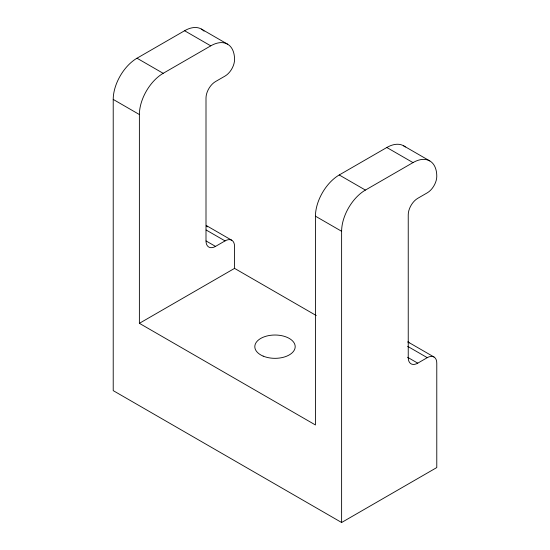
<?xml version="1.0" encoding="UTF-8"?>
<svg xmlns="http://www.w3.org/2000/svg" width="550" height="550" viewBox="0 0 550 550"><rect width="100%" height="100%" fill="white"/><g stroke="black" fill="none" stroke-linecap="round" stroke-linejoin="round"><path stroke-width="0.82" d="M407.639 346.335L427.268 357.665A13.461 7.769 -60 0 1 436.783 363.158L436.783 467.555L341.619 522.5L113.218 390.631L113.218 99.419A33.646 19.429 -60 0 1 137.005 58.211L184.594 30.738A33.646 19.429 -60 0 1 204.043 31.164M163.178 73.322L210.76 45.849A33.646 19.429 -60 0 1 234.554 59.586A13.461 7.769 -60 0 1 225.039 76.072L215.518 81.565A13.461 7.769 -60 0 0 206.002 98.051L206.002 240.907A13.461 7.769 -60 0 0 215.518 246.4L225.039 240.907A13.461 7.769 -60 0 1 234.554 246.4L234.554 268.379L139.384 323.324L139.384 114.531A33.646 19.429 -60 0 1 163.178 73.322L137.005 58.211M139.384 323.324L315.446 424.971L315.446 216.178A33.646 19.429 -60 0 1 339.24 174.969L386.822 147.496A33.646 19.429 -60 0 1 405.295 146.988M341.619 522.5L341.619 231.289A33.646 19.429 -60 0 1 365.406 190.08L412.995 162.608A33.646 19.429 -60 0 1 436.783 176.344A13.461 7.769 -60 0 1 427.268 192.83L417.752 198.323A13.461 7.769 -60 0 0 408.237 214.803L408.237 357.665A13.461 7.769 -60 0 0 417.752 363.158L427.268 357.665M201.417 29.074L227.583 44.186M403.645 145.833L429.818 160.944M184.594 30.738L210.76 45.849M386.822 147.496L412.995 162.608M339.24 174.969L365.406 190.08M113.218 99.419L139.384 114.531M315.446 216.178L341.619 231.289M206.319 225.548L231.763 240.24M433.998 356.998L407.825 341.887A13.461 7.769 -60 0 1 409.062 342.932M206.133 229.996L225.039 240.907M206.071 240.941L215.518 246.4M407.578 357.28L417.752 363.158M234.554 268.379L316.271 315.556M206.257 225.596A13.461 7.769 -60 0 1 207.322 226.861M263.154 356.111A20.185 11.653 0 0 0 295.082 347.882A20.185 11.653 0 0 0 266.764 336.036A20.185 11.653 0 0 0 263.154 356.111"/></g></svg>
